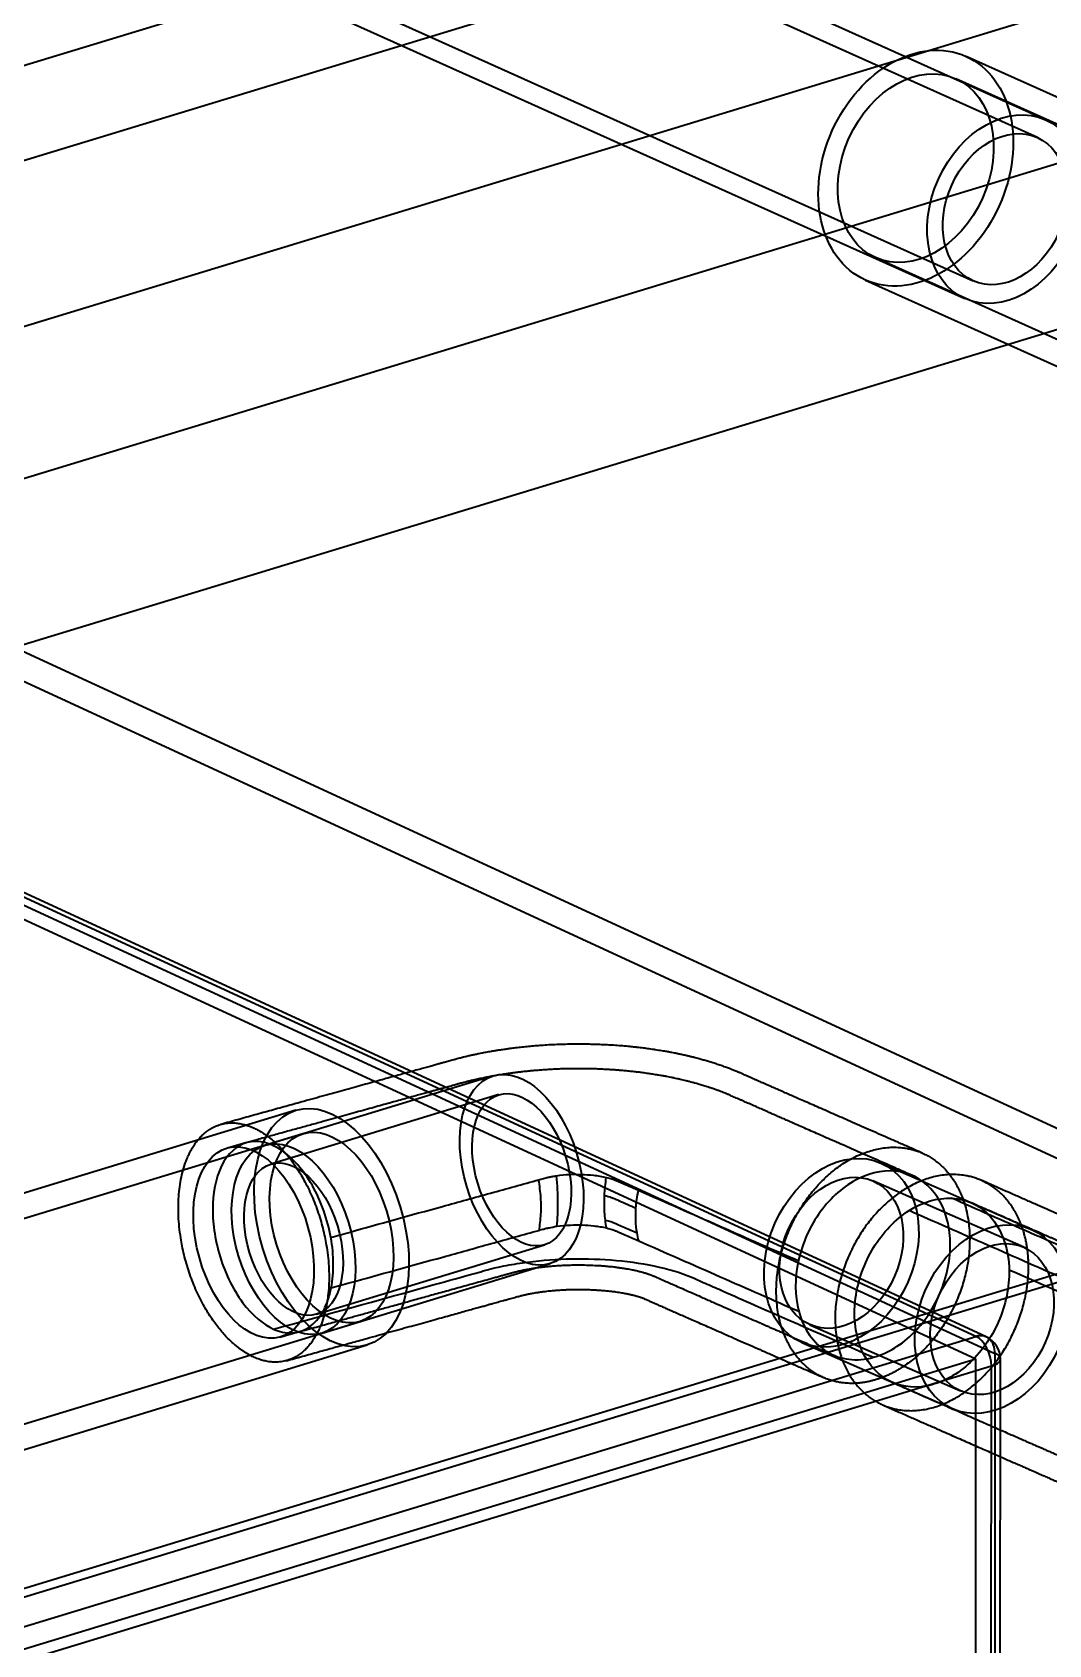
# Model space of a CAD drawing. Header units: millimetres. Extents: x 13 to 1054, y -1204 to 736.
# Drawn here: x 592.9 to 696.6, y 220.3 to 384.7 of the extents above; entities that cross this region are included whole.
import ezdxf

# ---------------------------------------------------------------- set-up
doc = ezdxf.new("R2010")
doc.units = ezdxf.units.MM
doc.layers.add('1', color=7, linetype='Continuous', true_color=0xffffff)

msp = doc.modelspace()

# ---------------------------------------------------------------- linework, layer by layer
at = {"layer": '1', "color": 5, "linetype": 'Continuous', "lineweight": 35}
for p, q in [((511.46, 330.17), (1054.34, 495.51)), ((1054.32, 463.06), (511.43, 297.72)), ((489.36, 340.36), (838.36, 446.65)), ((838.34, 414.2), (489.34, 307.91))]:
    msp.add_line(p, q, dxfattribs=at)
at = {"layer": '1', "color": 7, "linetype": 'Continuous', "lineweight": 35}
for p, q in [((472.86, 345), (817.98, 450.11)), ((485.48, 339.18), (830.61, 444.29)), ((689.14, 251.73), (529.74, 325.25)), ((690.19, 251.69), (530.79, 325.21)), ((689.14, 249.42), (528.16, 323.67)), ((531.68, 323.53), (691.08, 250.01)), ((421.58, 170.25), (689.14, 251.73)), ((691.08, 250.01), (690.91, 18.24)), ((689.14, 249.42), (421.58, 167.93)), ((690.72, 248.69), (423.15, 167.2)), ((688.97, 17.65), (689.14, 249.42)), ((690.55, 16.93), (690.72, 248.69)), ((691.47, 17.65), (691.64, 249.41))]:
    msp.add_line(p, q, dxfattribs=at)
at = {"layer": '1', "color": 27, "linetype": 'Continuous', "lineweight": 35}
for p, q in [((696.22, 375.77), (550.64, 441.21)), ((695.4, 373.95), (549.82, 439.39)), ((543.26, 424.8), (688.84, 359.36)), ((542.44, 422.97), (688.02, 357.53)), ((709.01, 372.84), (688.13, 382.23)), ((709.27, 369.99), (687.1, 379.95)), ((678.9, 361.71), (701.07, 351.74)), ((677.88, 359.43), (698.76, 350.04)), ((639.9, 278.3), (616.63, 271.21)), ((640.48, 276.39), (617.22, 269.3)), ((619.78, 274.79), (589.37, 265.52)), ((620.51, 272.4), (589.2, 262.86)), ((614.78, 271.49), (612.81, 270.94)), ((694.82, 262.65), (679.45, 269.41)), ((694.01, 260.82), (678.64, 267.58)), ((621.88, 253.99), (645.14, 261.08)), ((622.46, 252.08), (645.73, 259.17)), ((556.54, 232), (626.34, 253.26)), ((618.15, 251.67), (620.13, 252.22)), ((672.2, 252.93), (687.57, 246.18)), ((557.27, 229.61), (627.07, 250.87)), ((671.4, 251.1), (686.77, 244.35))]:
    msp.add_line(p, q, dxfattribs=at)
at = {"layer": '1', "color": 151, "linetype": 'Continuous', "lineweight": 35}
for p, q in [((571.61, 330.98), (716.81, 264.01)), ((570.76, 328.33), (713.99, 262.26)), ((716.81, 264.01), (415.89, 172.36)), ((713.99, 262.26), (416.18, 171.56))]:
    msp.add_line(p, q, dxfattribs=at)
at = {"layer": '1', "color": 7, "linetype": 'Continuous', "lineweight": 35}
msp.add_arc((689.14, 249.42), 2.5, 359.9584, 65.239, dxfattribs=at)
at = {"layer": '1', "color": 27, "linetype": 'Continuous', "lineweight": 35}
for centre, major_axis, ratio in [((683, 370.83), (-5.13, -11.4), 0.74681), ((683, 370.83), (-4.1, -9.12), 0.74681), ((692.12, 366.65), (4.1, 9.12), 0.74681), ((692.12, 366.65), (-3.28, -7.3), 0.74681), ((642.81, 268.73), (-2.91, 9.57), 0.585428), ((642.81, 268.73), (2.33, -7.65), 0.585428), ((623.42, 262.83), (-3.64, 11.96), 0.585428), ((623.42, 262.83), (-2.91, 9.57), 0.585428), ((615.48, 261.31), (2.67, -9.64), 0.574606), ((619.55, 261.65), (-2.91, 9.57), 0.585428), ((619.55, 261.65), (2.33, -7.65), 0.585428), ((675.42, 260.26), (4.03, 9.15), 0.740955), ((675.42, 260.26), (-3.22, -7.32), 0.740955), ((690.79, 253.5), (4.03, 9.15), 0.740955), ((690.79, 253.5), (-3.22, -7.32), 0.740955)]:
    msp.add_ellipse(centre, major_axis=major_axis, ratio=ratio, dxfattribs=at)
msp.add_ellipse((710.3, 358.56), major_axis=(12.16, 8.02), ratio=0.288989, start_param=2.314647, end_param=5.45624, dxfattribs=at)
at = {"layer": '1', "color": 7, "linetype": 'Continuous', "lineweight": 35}
for major_axis, ratio, start_param, end_param in [((-1.05, -2.27), 0.718822, 2.140417, 3.711214), ((-0.73, 2.39), 0.585427, 4.231622, 5.802418), ((-2.5, 0), 0.374927, 2.254272, 3.825068)]:
    msp.add_ellipse((689.14, 249.42), major_axis=major_axis, ratio=ratio, start_param=start_param, end_param=end_param, dxfattribs=at)
at = {"layer": '1', "color": 27, "linetype": 'Continuous', "lineweight": 35}
for points, knots in [([(679.61, 244.76), (680.02, 244.58), (680.82, 244.23), (682.01, 243.71), (683.16, 243.2), (684.28, 242.71), (685.28, 242.27), (686.17, 241.88), (686.95, 241.53), (687.7, 241.2), (688.43, 240.88), (689.14, 240.57), (689.85, 240.26), (690.55, 239.95), (691.2, 239.66), (691.82, 239.39), (692.39, 239.14), (692.93, 238.9), (693.42, 238.69), (693.88, 238.49), (694.29, 238.3), (694.67, 238.14), (695.01, 237.99), (695.3, 237.86), (695.55, 237.75), (695.77, 237.65), (695.99, 237.56), (696.21, 237.46), (696.44, 237.36), (696.69, 237.25), (696.94, 237.14), (697.2, 237.03), (697.47, 236.91), (697.7, 236.81), (697.89, 236.72), (698.04, 236.66), (698.2, 236.59), (698.37, 236.52), (698.55, 236.44), (698.74, 236.37), (698.92, 236.29), (699.1, 236.23), (699.25, 236.17), (699.38, 236.12), (699.5, 236.08), (699.64, 236.03), (699.81, 235.97), (700.02, 235.9), (700.23, 235.84), (700.41, 235.78), (700.57, 235.74), (700.71, 235.7), (700.86, 235.66), (701.03, 235.61), (701.22, 235.56), (701.41, 235.52), (701.59, 235.47), (701.74, 235.44), (701.87, 235.41), (702.03, 235.38), (702.21, 235.34), (702.44, 235.3), (702.69, 235.26), (702.94, 235.22), (703.15, 235.19), (703.32, 235.17), (703.46, 235.15), (703.62, 235.13), (703.79, 235.11), (704.03, 235.09), (704.28, 235.07), (704.54, 235.05), (704.76, 235.04), (704.97, 235.03), (705.19, 235.03), (705.45, 235.02), (705.72, 235.02), (705.97, 235.02), (706.18, 235.03), (706.37, 235.04), (706.57, 235.05), (706.79, 235.06), (707.04, 235.08), (707.3, 235.1), (707.55, 235.13), (707.77, 235.15), (707.96, 235.18), (708.15, 235.2), (708.35, 235.23), (708.58, 235.27), (708.84, 235.32), (709.12, 235.37), (709.37, 235.42), (709.59, 235.47), (709.79, 235.52), (709.99, 235.57), (710.2, 235.62), (710.42, 235.69), (710.67, 235.76), (710.93, 235.84), (711.16, 235.91), (711.37, 235.99), (711.56, 236.05), (711.74, 236.12), (711.94, 236.19), (712.16, 236.28), (712.39, 236.37), (712.63, 236.48), (712.84, 236.57), (713.07, 236.68), (713.33, 236.8), (713.66, 236.97), (714.01, 237.15), (714.34, 237.33), (714.63, 237.51), (714.95, 237.7), (715.24, 237.89), (715.5, 238.06), (715.69, 238.19), (715.88, 238.32), (716.09, 238.48), (716.31, 238.64), (716.51, 238.8), (716.7, 238.95), (716.98, 239.18), (717.33, 239.48), (717.77, 239.88), (718.17, 240.27), (718.58, 240.69), (718.97, 241.12), (719.36, 241.57), (719.7, 242), (719.99, 242.39), (720.21, 242.69), (720.44, 243.01), (720.65, 243.32), (720.85, 243.64), (721.03, 243.93), (721.2, 244.22), (721.35, 244.47), (721.46, 244.67), (721.54, 244.81), (721.62, 244.97), (721.71, 245.13), (721.79, 245.28), (721.85, 245.4), (721.9, 245.5), (721.95, 245.61), (722.02, 245.75), (722.09, 245.9), (722.16, 246.05), (722.22, 246.18), (722.29, 246.34), (722.38, 246.53), (722.48, 246.76), (722.57, 246.99), (722.66, 247.2), (722.75, 247.42), (722.83, 247.64), (722.91, 247.86), (722.99, 248.07), (723.06, 248.28), (723.14, 248.5), (723.21, 248.71), (723.26, 248.89), (723.33, 249.09), (723.4, 249.33), (723.48, 249.59), (723.55, 249.86), (723.62, 250.13), (723.69, 250.4), (723.76, 250.66), (723.81, 250.89), (723.87, 251.15), (723.94, 251.46), (724.01, 251.82), (724.08, 252.21), (724.16, 252.64), (724.23, 253.1), (724.3, 253.58), (724.36, 254.06), (724.41, 254.51), (724.45, 254.94), (724.48, 255.29), (724.5, 255.58), (724.52, 255.82), (724.53, 256.07), (724.54, 256.32), (724.55, 256.59), (724.56, 256.85), (724.56, 257.11), (724.56, 257.36), (724.56, 257.63), (724.56, 257.9), (724.56, 258.14), (724.56, 258.34), (724.56, 258.5), (724.55, 258.67), (724.55, 258.87), (724.55, 259.09), (724.54, 259.31), (724.54, 259.51), (724.53, 259.7), (724.53, 259.91), (724.53, 260.12), (724.52, 260.33), (724.52, 260.51), (724.52, 260.69), (724.51, 260.91), (724.51, 261.19), (724.5, 261.52), (724.5, 261.9), (724.49, 262.33), (724.48, 262.81), (724.47, 263.35), (724.46, 263.95), (724.45, 264.63), (724.43, 265.38), (724.42, 266.2), (724.4, 267.07), (724.39, 268.01), (724.37, 268.98), (724.35, 269.98), (724.34, 271.02), (724.32, 272.11), (724.3, 273.24), (724.27, 274.53), (724.25, 275.98), (724.22, 277.61), (724.19, 279.28), (724.16, 281), (724.13, 282.76), (724.1, 284.54), (724.08, 285.73), (724.07, 286.33)], [0, 0, 0, 0, 0.01899, 0.037495, 0.055452, 0.072802, 0.0895, 0.102135, 0.114326, 0.126058, 0.137319, 0.148099, 0.159552, 0.170387, 0.180597, 0.190176, 0.199121, 0.207432, 0.215112, 0.222162, 0.228694, 0.234574, 0.239801, 0.244376, 0.248297, 0.251522, 0.254706, 0.258183, 0.261952, 0.265634, 0.269558, 0.273727, 0.277989, 0.281889, 0.283908, 0.285853, 0.287927, 0.29011, 0.292411, 0.294362, 0.296661, 0.298718, 0.300341, 0.301663, 0.302981, 0.304416, 0.306253, 0.308639, 0.311151, 0.313123, 0.314648, 0.316127, 0.317654, 0.319385, 0.321524, 0.323715, 0.325569, 0.327102, 0.328516, 0.329868, 0.331897, 0.334394, 0.33709, 0.339794, 0.34214, 0.343656, 0.345127, 0.34662, 0.348414, 0.350681, 0.353858, 0.356418, 0.358618, 0.360668, 0.362987, 0.365723, 0.368743, 0.371371, 0.373413, 0.375338, 0.377315, 0.37955, 0.382135, 0.385072, 0.387701, 0.389911, 0.391924, 0.393859, 0.395815, 0.398137, 0.401103, 0.404067, 0.406801, 0.40905, 0.411165, 0.413296, 0.415354, 0.417734, 0.42055, 0.423386, 0.426034, 0.42822, 0.430207, 0.432208, 0.434312, 0.436663, 0.439436, 0.442189, 0.444633, 0.446777, 0.449948, 0.453649, 0.458183, 0.462129, 0.465267, 0.468862, 0.47359, 0.47618, 0.478398, 0.480669, 0.483424, 0.486455, 0.489302, 0.491471, 0.493775, 0.500525, 0.505805, 0.512366, 0.518094, 0.524067, 0.530342, 0.53679, 0.541115, 0.545408, 0.548532, 0.55315, 0.557245, 0.56032, 0.563603, 0.567825, 0.569285, 0.570904, 0.572775, 0.574855, 0.576636, 0.577968, 0.578975, 0.580194, 0.581784, 0.583673, 0.585418, 0.586947, 0.588268, 0.590589, 0.59345, 0.59607, 0.598313, 0.600689, 0.603276, 0.60574, 0.607862, 0.610181, 0.612753, 0.615058, 0.616886, 0.618685, 0.621528, 0.624536, 0.627231, 0.63, 0.633159, 0.635964, 0.638169, 0.640594, 0.644199, 0.647906, 0.651864, 0.656346, 0.661219, 0.666069, 0.671157, 0.675707, 0.679855, 0.683837, 0.686236, 0.688655, 0.691102, 0.693582, 0.696111, 0.699025, 0.701296, 0.703819, 0.70655, 0.709369, 0.711818, 0.71375, 0.715256, 0.716704, 0.718818, 0.721154, 0.723331, 0.725346, 0.727199, 0.72889, 0.731565, 0.733688, 0.735256, 0.737045, 0.739354, 0.742207, 0.745608, 0.74956, 0.753981, 0.758938, 0.764431, 0.770462, 0.777575, 0.785309, 0.793661, 0.802627, 0.8122, 0.822371, 0.832499, 0.843136, 0.854267, 0.865873, 0.877934, 0.893935, 0.910569, 0.927758, 0.945411, 0.963423, 0.981667, 1, 1, 1, 1]), ([(719.5, 286.07), (719.6, 280.25), (719.72, 273.44), (719.87, 264.99), (719.9, 263.3), (719.94, 260.82), (719.96, 260), (719.91, 258.48), (719.84, 257.77), (719.31, 254.43), (718.35, 252.42), (716.25, 250.54), (715.43, 250.1), (713.61, 249.74), (712.59, 249.8), (710.99, 250.37), (710.44, 250.63), (709.36, 251.1), (707.75, 251.81), (706.15, 252.52), (700.8, 254.87), (696.49, 256.76), (692.53, 258.5)], [0, 0, 0, 0, 0.25, 0.25, 0.3125, 0.3125, 0.34375, 0.34375, 0.375, 0.375, 0.5, 0.5, 0.5625, 0.5625, 0.625, 0.625, 0.65625, 0.65625, 0.6875, 0.75, 0.75, 1, 1, 1, 1]), ([(699.07, 285.89), (699.08, 285.29), (699.1, 284.11), (699.13, 282.35), (699.16, 280.61), (699.19, 278.9), (699.22, 277.23), (699.25, 275.65), (699.28, 274.15), (699.3, 272.74), (699.33, 271.4), (699.35, 270.12), (699.37, 268.93), (699.39, 267.83), (699.41, 266.82), (699.42, 265.88), (699.44, 265), (699.45, 264.19), (699.46, 263.48), (699.48, 262.87), (699.48, 262.34), (699.49, 261.86), (699.5, 261.44), (699.51, 261.06), (699.51, 260.72), (699.52, 260.37), (699.53, 259.97), (699.53, 259.52), (699.54, 259.07), (699.55, 258.62), (699.56, 258.29), (699.56, 258.09), (699.56, 258), (699.56, 257.88), (699.57, 257.73), (699.57, 257.58), (699.56, 257.44), (699.56, 257.31), (699.55, 257.18), (699.54, 257.06), (699.53, 256.95), (699.52, 256.86), (699.5, 256.78), (699.49, 256.71), (699.48, 256.63), (699.47, 256.57), (699.46, 256.53), (699.45, 256.49), (699.45, 256.46), (699.44, 256.45), (699.45, 256.48), (699.48, 256.56), (699.53, 256.67), (699.59, 256.79), (699.66, 256.91), (699.72, 257.02), (699.8, 257.14), (699.92, 257.31), (700.06, 257.5), (700.25, 257.72), (700.47, 257.95), (700.74, 258.2), (701.03, 258.44), (701.31, 258.65), (701.55, 258.81), (701.74, 258.93), (701.95, 259.05), (702.18, 259.17), (702.39, 259.27), (702.63, 259.38), (702.89, 259.49), (703.19, 259.6), (703.48, 259.69), (703.76, 259.77), (704.03, 259.84), (704.33, 259.9), (704.65, 259.95), (704.95, 259.98), (705.24, 260), (705.53, 260.02), (705.81, 260.02), (706.09, 260), (706.33, 259.99), (706.53, 259.96), (706.71, 259.94), (706.86, 259.92), (707, 259.89), (707.13, 259.86), (707.24, 259.83), (707.35, 259.81), (707.43, 259.78), (707.51, 259.76), (707.62, 259.73), (707.74, 259.69), (707.85, 259.65), (707.93, 259.61), (708, 259.59), (708.01, 259.58), (708, 259.59), (707.97, 259.6), (707.89, 259.64), (707.75, 259.7), (707.53, 259.8), (707.28, 259.91), (707.03, 260.01), (706.8, 260.12), (706.58, 260.21), (706.38, 260.3), (706.17, 260.39), (705.97, 260.48), (705.75, 260.58), (705.52, 260.68), (705.24, 260.8), (704.92, 260.94), (704.55, 261.11), (704.15, 261.28), (703.72, 261.47), (703.27, 261.67), (702.79, 261.88), (702.27, 262.11), (701.71, 262.35), (701.1, 262.62), (700.43, 262.92), (699.69, 263.24), (698.92, 263.58), (698.1, 263.94), (697.24, 264.32), (696.35, 264.71), (695.38, 265.14), (694.33, 265.6), (693.22, 266.09), (692.07, 266.59), (690.88, 267.11), (690.08, 267.47), (689.68, 267.65)], [0, 0, 0, 0, 0.023633, 0.047161, 0.0704, 0.093188, 0.115387, 0.13688, 0.156409, 0.175151, 0.19305, 0.210057, 0.226134, 0.240475, 0.253936, 0.266502, 0.278162, 0.28891, 0.298742, 0.306437, 0.313457, 0.319802, 0.325472, 0.330471, 0.334809, 0.338938, 0.344791, 0.350726, 0.356735, 0.362798, 0.368651, 0.369795, 0.370884, 0.372209, 0.3749, 0.377632, 0.380427, 0.3833, 0.385825, 0.388748, 0.391125, 0.393121, 0.39528, 0.397893, 0.40041, 0.403036, 0.405439, 0.407922, 0.410481, 0.415832, 0.421543, 0.427655, 0.433861, 0.438636, 0.443017, 0.447595, 0.452317, 0.456375, 0.461882, 0.469552, 0.476729, 0.484225, 0.491042, 0.499418, 0.503012, 0.506632, 0.511191, 0.515633, 0.519511, 0.52348, 0.528612, 0.53399, 0.539331, 0.543846, 0.548201, 0.553418, 0.559116, 0.564262, 0.568956, 0.573832, 0.578909, 0.583753, 0.588569, 0.591836, 0.595288, 0.598916, 0.60193, 0.604498, 0.607615, 0.61052, 0.612259, 0.614282, 0.616697, 0.619368, 0.62167, 0.623928, 0.625596, 0.626349, 0.627165, 0.628136, 0.629223, 0.633954, 0.63891, 0.644054, 0.649011, 0.653696, 0.658108, 0.662249, 0.666121, 0.670599, 0.674701, 0.679307, 0.684756, 0.691365, 0.698894, 0.707341, 0.715659, 0.724709, 0.734495, 0.74502, 0.756289, 0.768303, 0.782254, 0.79708, 0.812768, 0.829304, 0.84667, 0.864842, 0.883791, 0.905491, 0.928034, 0.951353, 0.975372, 1, 1, 1, 1]), ([(680.62, 247.05), (680.9, 246.93), (681.54, 246.65), (682.53, 246.21), (683.59, 245.74), (684.62, 245.29), (685.61, 244.86), (686.55, 244.44), (687.46, 244.04), (688.33, 243.66), (689.16, 243.29), (689.96, 242.94), (690.72, 242.61), (691.43, 242.29), (692.1, 242), (692.73, 241.72), (693.32, 241.47), (693.85, 241.23), (694.35, 241.01), (694.8, 240.81), (695.2, 240.64), (695.56, 240.48), (695.86, 240.35), (696.1, 240.24), (696.3, 240.16), (696.48, 240.07), (696.68, 239.99), (696.94, 239.87), (697.27, 239.73), (697.69, 239.54), (698.06, 239.38), (698.36, 239.25), (698.58, 239.15), (698.78, 239.06), (698.95, 238.99), (699.09, 238.93), (699.21, 238.88), (699.33, 238.83), (699.48, 238.76), (699.68, 238.68), (699.89, 238.6), (700.1, 238.52), (700.31, 238.44), (700.54, 238.36), (700.79, 238.28), (701.08, 238.19), (701.37, 238.11), (701.64, 238.04), (701.88, 237.97), (702.11, 237.92), (702.35, 237.87), (702.61, 237.81), (702.98, 237.74), (703.45, 237.67), (703.99, 237.6), (704.49, 237.56), (705, 237.53), (705.55, 237.52), (706.12, 237.53), (706.67, 237.55), (707.24, 237.6), (707.87, 237.68), (708.55, 237.8), (709.23, 237.95), (709.93, 238.14), (710.66, 238.38), (711.25, 238.6), (711.68, 238.79), (711.98, 238.92), (712.26, 239.06), (712.52, 239.19), (712.73, 239.3), (712.9, 239.39), (713.06, 239.49), (713.23, 239.58), (713.45, 239.71), (713.72, 239.88), (714.01, 240.07), (714.28, 240.25), (714.52, 240.42), (714.75, 240.59), (714.97, 240.77), (715.19, 240.95), (715.42, 241.13), (715.63, 241.32), (715.83, 241.49), (715.99, 241.64), (716.15, 241.79), (716.3, 241.94), (716.47, 242.11), (716.62, 242.26), (716.77, 242.42), (716.92, 242.59), (717.1, 242.78), (717.28, 243), (717.46, 243.2), (717.62, 243.4), (717.78, 243.61), (717.97, 243.86), (718.18, 244.15), (718.41, 244.47), (718.62, 244.8), (718.84, 245.14), (719.04, 245.48), (719.21, 245.76), (719.32, 245.97), (719.4, 246.11), (719.46, 246.23), (719.53, 246.35), (719.59, 246.48), (719.67, 246.64), (719.76, 246.81), (719.83, 246.96), (719.88, 247.08), (719.93, 247.18), (719.97, 247.27), (720.02, 247.37), (720.11, 247.57), (720.24, 247.87), (720.4, 248.28), (720.55, 248.66), (720.68, 249.04), (720.81, 249.42), (720.91, 249.75), (721, 250.03), (721.06, 250.25), (721.13, 250.49), (721.2, 250.75), (721.27, 251.01), (721.33, 251.26), (721.38, 251.49), (721.43, 251.69), (721.47, 251.88), (721.51, 252.06), (721.55, 252.25), (721.58, 252.45), (721.63, 252.67), (721.67, 252.91), (721.72, 253.2), (721.77, 253.52), (721.81, 253.84), (721.88, 254.35), (721.96, 255.05), (722.01, 255.81), (722.04, 256.42), (722.06, 256.87), (722.06, 257.32), (722.06, 257.71), (722.06, 258.03), (722.06, 258.29), (722.06, 258.52), (722.05, 258.76), (722.05, 259.03), (722.04, 259.32), (722.04, 259.61), (722.03, 259.89), (722.03, 260.19), (722.02, 260.53), (722.01, 260.92), (722, 261.37), (722, 261.87), (721.99, 262.43), (721.98, 263.04), (721.96, 263.71), (721.95, 264.43), (721.94, 265.2), (721.92, 266.04), (721.91, 266.94), (721.89, 267.9), (721.87, 268.91), (721.85, 269.96), (721.83, 271.06), (721.81, 272.2), (721.79, 273.39), (721.77, 274.7), (721.75, 276.14), (721.72, 277.71), (721.69, 279.33), (721.66, 280.98), (721.63, 282.53), (721.62, 283.52), (721.61, 283.94)], [0, 0, 0, 0, 0.013813, 0.031999, 0.049706, 0.066888, 0.083501, 0.099229, 0.114346, 0.128825, 0.142647, 0.156056, 0.168748, 0.180713, 0.191942, 0.202428, 0.212167, 0.22116, 0.229392, 0.236884, 0.243637, 0.249651, 0.254927, 0.258554, 0.261724, 0.264715, 0.267931, 0.271376, 0.277629, 0.284521, 0.292057, 0.295838, 0.299518, 0.302708, 0.305397, 0.307627, 0.309035, 0.310526, 0.31265, 0.315275, 0.318057, 0.320535, 0.323128, 0.325781, 0.328694, 0.332208, 0.335921, 0.338987, 0.341616, 0.344362, 0.347195, 0.350016, 0.353237, 0.360097, 0.366058, 0.371757, 0.377366, 0.38359, 0.390611, 0.396798, 0.402406, 0.41036, 0.418355, 0.425901, 0.434343, 0.443066, 0.451904, 0.455765, 0.45931, 0.462898, 0.466596, 0.468909, 0.471133, 0.473247, 0.475347, 0.477837, 0.482004, 0.486081, 0.489705, 0.492951, 0.496224, 0.499448, 0.502544, 0.506061, 0.50947, 0.512219, 0.514958, 0.51708, 0.519628, 0.522386, 0.525036, 0.527248, 0.529833, 0.532754, 0.53619, 0.539516, 0.542084, 0.544988, 0.548512, 0.552817, 0.557092, 0.562057, 0.566101, 0.571102, 0.575327, 0.577351, 0.579161, 0.580749, 0.582158, 0.583689, 0.585865, 0.58819, 0.58999, 0.591475, 0.592746, 0.593854, 0.594868, 0.596261, 0.601316, 0.606146, 0.61104, 0.615343, 0.61982, 0.624567, 0.62694, 0.629522, 0.632343, 0.635437, 0.638572, 0.641327, 0.644073, 0.646346, 0.64845, 0.650422, 0.652572, 0.65483, 0.657212, 0.659888, 0.663099, 0.666841, 0.670573, 0.67391, 0.683665, 0.693464, 0.698416, 0.703337, 0.708133, 0.712717, 0.715932, 0.718684, 0.721049, 0.723351, 0.72659, 0.729767, 0.73288, 0.735929, 0.739044, 0.742724, 0.747022, 0.751943, 0.75749, 0.763666, 0.770345, 0.777633, 0.785525, 0.794018, 0.803278, 0.813151, 0.823631, 0.834708, 0.846369, 0.858375, 0.870912, 0.883956, 0.897482, 0.914168, 0.931431, 0.949198, 0.967382, 0.985885, 1, 1, 1, 1]), ([(683.67, 270.42), (683.3, 270.59), (682.58, 270.91), (681.5, 271.38), (680.45, 271.84), (679.43, 272.29), (678.44, 272.72), (677.49, 273.14), (676.57, 273.55), (675.67, 273.94), (674.81, 274.32), (673.97, 274.69), (673.17, 275.04), (672.42, 275.37), (671.72, 275.68), (671.07, 275.96), (670.48, 276.22), (669.93, 276.46), (669.43, 276.68), (668.97, 276.89), (668.56, 277.07), (668.18, 277.24), (667.84, 277.38), (667.55, 277.51), (667.28, 277.63), (667.03, 277.74), (666.77, 277.85), (666.5, 277.97), (666.22, 278.1), (665.96, 278.21), (665.75, 278.31), (665.57, 278.38), (665.41, 278.45), (665.27, 278.52), (665.15, 278.57), (665.06, 278.61), (664.96, 278.65), (664.86, 278.69), (664.73, 278.75), (664.56, 278.82), (664.38, 278.89), (664.22, 278.95), (664.07, 279.01), (663.9, 279.08), (663.7, 279.15), (663.48, 279.23), (663.18, 279.34), (662.79, 279.47), (662.33, 279.62), (661.87, 279.76), (661.51, 279.87), (661.23, 279.94), (661.02, 280), (660.78, 280.07), (660.51, 280.14), (660.2, 280.21), (659.88, 280.29), (659.52, 280.38), (659.14, 280.46), (658.76, 280.54), (658.43, 280.61), (658.16, 280.66), (657.94, 280.7), (657.77, 280.73), (657.58, 280.77), (657.36, 280.81), (657.09, 280.85), (656.79, 280.9), (656.47, 280.95), (656.15, 281), (655.84, 281.04), (655.58, 281.08), (655.34, 281.11), (655.07, 281.14), (654.74, 281.18), (654.39, 281.22), (654.03, 281.26), (653.55, 281.31), (652.93, 281.36), (652.23, 281.41), (651.57, 281.45), (650.93, 281.48), (650.25, 281.5), (649.54, 281.52), (648.8, 281.53), (648.04, 281.53), (647.31, 281.51), (646.55, 281.49), (645.79, 281.46), (645.03, 281.41), (644.33, 281.36), (643.66, 281.3), (643.11, 281.25), (642.67, 281.2), (642.35, 281.16), (642.05, 281.13), (641.83, 281.1), (641.66, 281.08), (641.52, 281.06), (641.33, 281.03), (641.11, 281), (640.8, 280.96), (640.45, 280.9), (640.08, 280.85), (639.74, 280.79), (639.44, 280.74), (639.18, 280.69), (638.94, 280.64), (638.7, 280.6), (638.43, 280.54), (638.09, 280.47), (637.71, 280.39), (637.31, 280.3), (636.93, 280.21), (636.6, 280.12), (636.35, 280.06), (636.15, 280.01), (635.99, 279.96), (635.82, 279.92), (635.62, 279.86), (635.39, 279.8), (635.15, 279.73), (634.89, 279.66), (634.59, 279.58), (634.23, 279.48), (633.81, 279.36), (633.33, 279.22), (632.78, 279.07), (632.18, 278.91), (631.51, 278.72), (630.78, 278.52), (630, 278.3), (629.19, 278.08), (628.36, 277.85), (627.52, 277.62), (626.64, 277.37), (625.71, 277.11), (624.75, 276.85), (623.76, 276.57), (622.73, 276.29), (621.67, 275.99), (620.41, 275.65), (618.95, 275.24), (617.29, 274.78), (615.59, 274.31), (613.87, 273.83), (612.72, 273.51), (612.14, 273.35)], [0, 0, 0, 0, 0.01959, 0.038758, 0.057448, 0.075613, 0.093208, 0.110199, 0.126552, 0.142243, 0.157946, 0.172876, 0.187017, 0.200356, 0.212885, 0.224595, 0.235009, 0.244681, 0.253612, 0.261805, 0.269261, 0.275978, 0.281956, 0.287196, 0.29189, 0.296164, 0.300678, 0.305443, 0.310459, 0.31573, 0.318657, 0.321663, 0.324569, 0.327122, 0.328641, 0.330103, 0.331449, 0.332776, 0.334545, 0.33709, 0.339712, 0.341806, 0.343571, 0.345791, 0.348545, 0.351588, 0.354371, 0.360443, 0.366699, 0.372293, 0.377842, 0.380368, 0.382917, 0.385807, 0.389218, 0.393131, 0.397204, 0.401235, 0.406397, 0.41095, 0.414909, 0.418304, 0.420584, 0.422526, 0.424489, 0.427083, 0.430375, 0.433964, 0.437679, 0.441519, 0.445232, 0.448208, 0.450443, 0.453605, 0.457372, 0.46145, 0.465537, 0.469635, 0.477721, 0.486255, 0.492898, 0.499933, 0.507358, 0.515171, 0.523377, 0.531814, 0.539877, 0.547522, 0.55655, 0.564938, 0.572691, 0.579986, 0.587353, 0.591072, 0.594821, 0.598282, 0.601032, 0.602396, 0.603952, 0.606032, 0.608641, 0.611785, 0.6164, 0.620745, 0.624672, 0.628176, 0.631252, 0.633983, 0.636481, 0.63975, 0.643706, 0.648392, 0.653322, 0.658473, 0.66234, 0.665517, 0.667939, 0.66981, 0.671604, 0.674705, 0.677755, 0.680949, 0.684381, 0.688554, 0.693555, 0.699391, 0.706069, 0.713595, 0.721973, 0.731203, 0.741281, 0.7522, 0.763953, 0.774952, 0.786579, 0.79882, 0.811662, 0.825087, 0.838817, 0.853062, 0.867792, 0.882972, 0.905357, 0.928436, 0.952042, 0.975974, 1, 1, 1, 1]), ([(682.66, 268.14), (682.4, 268.25), (681.79, 268.52), (680.83, 268.94), (679.81, 269.39), (678.81, 269.83), (677.85, 270.25), (676.92, 270.66), (676.02, 271.06), (675.15, 271.44), (674.3, 271.81), (673.49, 272.17), (672.71, 272.51), (671.98, 272.83), (671.3, 273.13), (670.66, 273.41), (670.08, 273.67), (669.55, 273.9), (669.07, 274.11), (668.62, 274.31), (668.22, 274.49), (667.85, 274.65), (667.53, 274.79), (667.24, 274.92), (666.99, 275.03), (666.74, 275.14), (666.49, 275.25), (666.22, 275.37), (665.92, 275.5), (665.63, 275.62), (665.36, 275.75), (665.09, 275.86), (664.83, 275.97), (664.58, 276.09), (664.34, 276.19), (664.1, 276.3), (663.89, 276.39), (663.7, 276.46), (663.55, 276.53), (663.38, 276.59), (663.19, 276.67), (662.94, 276.77), (662.64, 276.88), (662.32, 276.99), (662.02, 277.09), (661.74, 277.18), (661.5, 277.26), (661.27, 277.33), (661.05, 277.4), (660.8, 277.47), (660.51, 277.55), (660.21, 277.63), (659.89, 277.71), (659.59, 277.79), (659.28, 277.86), (658.98, 277.94), (658.67, 278), (658.36, 278.07), (658.05, 278.14), (657.76, 278.19), (657.53, 278.24), (657.37, 278.27), (657.24, 278.29), (657.09, 278.32), (656.91, 278.35), (656.7, 278.38), (656.46, 278.42), (656.2, 278.46), (655.95, 278.5), (655.6, 278.55), (655.17, 278.61), (654.66, 278.68), (654.15, 278.73), (653.73, 278.78), (653.38, 278.81), (653.14, 278.83), (652.94, 278.85), (652.79, 278.86), (652.66, 278.87), (652.51, 278.88), (652.29, 278.9), (651.99, 278.92), (651.62, 278.94), (651.19, 278.96), (650.7, 278.99), (650.06, 279.01), (649.31, 279.03), (648.5, 279.03), (647.76, 279.02), (647.09, 279.01), (646.49, 278.99), (645.92, 278.96), (645.47, 278.93), (645.12, 278.91), (644.85, 278.89), (644.58, 278.87), (644.33, 278.85), (644.1, 278.83), (643.93, 278.82), (643.79, 278.8), (643.63, 278.79), (643.43, 278.77), (643.18, 278.74), (642.88, 278.71), (642.55, 278.67), (642.21, 278.63), (641.87, 278.58), (641.53, 278.54), (641.18, 278.49), (640.84, 278.43), (640.53, 278.39), (640.25, 278.34), (639.9, 278.28), (639.47, 278.2), (638.96, 278.1), (638.41, 277.98), (637.92, 277.87), (637.51, 277.77), (637.2, 277.7), (636.94, 277.63), (636.71, 277.57), (636.46, 277.5), (636.2, 277.43), (635.9, 277.34), (635.61, 277.26), (635.34, 277.19), (635.08, 277.12), (634.82, 277.04), (634.52, 276.96), (634.17, 276.86), (633.78, 276.76), (633.33, 276.63), (632.85, 276.5), (632.31, 276.35), (631.73, 276.19), (631.1, 276.01), (630.43, 275.83), (629.71, 275.63), (628.95, 275.42), (628.14, 275.19), (627.29, 274.96), (626.41, 274.71), (625.49, 274.46), (624.53, 274.19), (623.54, 273.92), (622.45, 273.61), (621.25, 273.28), (619.94, 272.92), (618.6, 272.55), (617.23, 272.17), (615.95, 271.82), (615.14, 271.59), (614.78, 271.49)], [0, 0, 0, 0, 0.014658, 0.03423, 0.053314, 0.071861, 0.089827, 0.107175, 0.123873, 0.139894, 0.155926, 0.171169, 0.185604, 0.199218, 0.212001, 0.223945, 0.234559, 0.244404, 0.253482, 0.261795, 0.269345, 0.276132, 0.282156, 0.287417, 0.292108, 0.296436, 0.301137, 0.306221, 0.311689, 0.317542, 0.322272, 0.32723, 0.332257, 0.336797, 0.340804, 0.344792, 0.349038, 0.350851, 0.353171, 0.355786, 0.358019, 0.36176, 0.366326, 0.371045, 0.37508, 0.378732, 0.382247, 0.385097, 0.38805, 0.391393, 0.395267, 0.39952, 0.403454, 0.407683, 0.411602, 0.415323, 0.419535, 0.423293, 0.427438, 0.431253, 0.43418, 0.435889, 0.437315, 0.439137, 0.441382, 0.444048, 0.447071, 0.450281, 0.453396, 0.456415, 0.462926, 0.468964, 0.474877, 0.480898, 0.484096, 0.487049, 0.489385, 0.491104, 0.492329, 0.493789, 0.496539, 0.500038, 0.504283, 0.509266, 0.514982, 0.521401, 0.531393, 0.54067, 0.549253, 0.556814, 0.563765, 0.570119, 0.576195, 0.579347, 0.582477, 0.585586, 0.588668, 0.59134, 0.593383, 0.594722, 0.596473, 0.598814, 0.601749, 0.605285, 0.609347, 0.613585, 0.617543, 0.621219, 0.625972, 0.630131, 0.633703, 0.637145, 0.64067, 0.64652, 0.6529, 0.659774, 0.667083, 0.671643, 0.675691, 0.679161, 0.682241, 0.685011, 0.689271, 0.693454, 0.697661, 0.70189, 0.705231, 0.708944, 0.71329, 0.718273, 0.724018, 0.730435, 0.737526, 0.745291, 0.753731, 0.76284, 0.772614, 0.783025, 0.794089, 0.805796, 0.818136, 0.831094, 0.844406, 0.858278, 0.872686, 0.887601, 0.905971, 0.924945, 0.944446, 0.964383, 0.984649, 1, 1, 1, 1]), ([(623.35, 261.84), (623.03, 263.61), (622.37, 265.52), (620.56, 268.71), (619.43, 269.95), (617.83, 271.05), (617.33, 271.29), (616.28, 271.6), (615.73, 271.65), (614.14, 271.43), (613.14, 270.72), (611.76, 268.41), (611.39, 266.85), (611.29, 264.5), (611.31, 263.72), (611.52, 262.01), (611.7, 261.1), (612.47, 258.38), (613.33, 256.57), (615.36, 253.84), (616.5, 252.93), (617.52, 252.48)], [0, 0, 0, 0, 0.125, 0.125, 0.25, 0.25, 0.3125, 0.3125, 0.375, 0.375, 0.5, 0.5, 0.625, 0.625, 0.6875, 0.6875, 0.75, 0.75, 0.875, 0.875, 1, 1, 1, 1]), ([(644.54, 267.71), (644.82, 267.79), (645.32, 267.92), (645.42, 267.95), (645.45, 267.95), (645.52, 267.96), (645.56, 267.97), (645.69, 268), (645.83, 268.03), (646.05, 268.07), (646.23, 268.1), (646.38, 268.12)], [0, 0, 0, 0, 0.25, 0.25, 0.375, 0.375, 0.5, 0.5, 0.75, 0.75, 1, 1, 1, 1]), ([(646.38, 268.12), (646.83, 268.19), (647.29, 268.23), (648.18, 268.27), (648.59, 268.26), (649.32, 268.24), (649.71, 268.22), (650.57, 268.12), (651.02, 268.05), (651.44, 267.95)], [0, 0, 0, 0, 0.25, 0.25, 0.5, 0.5, 0.75, 0.75, 1, 1, 1, 1]), ([(646.41, 262.96), (646.49, 263.75), (646.52, 264.59), (646.51, 266.24), (646.47, 267.16), (646.38, 268.12)], [0, 0, 0, 0, 0.5, 0.5, 1, 1, 1, 1]), ([(678.7, 249.61), (679.44, 249.81), (680.16, 250.13), (681.56, 250.99), (682.23, 251.53), (684.07, 253.41), (685.09, 255.03), (686.36, 258.48), (686.63, 260.32), (686.34, 263.71), (685.78, 265.23), (684.01, 267.51), (682.79, 268.26), (680.07, 268.76), (678.57, 268.52), (675.7, 267.09), (674.35, 265.91), (672.22, 263), (671.43, 261.25), (671.04, 259.46)], [0, 0, 0, 0, 0.0625, 0.0625, 0.125, 0.125, 0.25, 0.25, 0.375, 0.375, 0.5, 0.5, 0.625, 0.625, 0.75, 0.75, 0.875, 0.875, 1, 1, 1, 1]), ([(625.32, 262.38), (628.27, 263.2), (631.46, 264.09), (636.36, 265.44), (638.01, 265.9), (640.47, 266.58), (641.29, 266.81), (642.93, 267.26), (643.75, 267.49), (644.54, 267.71)], [0, 0, 0, 0, 0.5, 0.5, 0.75, 0.75, 0.875, 0.875, 1, 1, 1, 1]), ([(644.58, 262.55), (644.63, 262.81), (644.67, 263.09), (644.74, 263.63), (644.76, 263.92), (644.79, 264.47), (644.8, 264.74), (644.79, 265.31), (644.78, 265.59), (644.75, 266.17), (644.72, 266.48), (644.64, 267.08), (644.6, 267.4), (644.54, 267.71)], [0, 0, 0, 0, 0.166667, 0.166667, 0.333333, 0.333333, 0.5, 0.5, 0.666667, 0.666667, 0.833333, 0.833333, 1, 1, 1, 1]), ([(651.44, 267.95), (651.65, 267.9), (651.86, 267.83), (652.16, 267.74), (652.27, 267.7), (652.36, 267.67), (652.42, 267.64), (652.5, 267.61), (652.53, 267.6), (652.63, 267.55), (652.74, 267.51), (653.05, 267.37), (653.26, 267.28), (653.89, 267), (654.31, 266.82), (654.73, 266.63)], [0, 0, 0, 0, 0.25, 0.25, 0.5, 0.5, 0.53125, 0.53125, 0.5625, 0.5625, 0.625, 0.625, 0.75, 0.75, 1, 1, 1, 1]), ([(654.73, 266.63), (656.12, 266.02), (657.5, 265.41), (660.26, 264.2), (661.65, 263.59), (665.77, 261.77), (668.48, 260.58), (671.04, 259.46)], [0, 0, 0, 0, 0.25, 0.25, 0.5, 0.5, 1, 1, 1, 1]), ([(651.35, 263.59), (651.32, 263.86), (651.29, 264.15), (651.26, 264.69), (651.25, 264.97), (651.25, 265.53), (651.25, 265.82), (651.26, 266.11)], [0, 0, 0, 0, 0.333333, 0.333333, 0.666667, 0.666667, 1, 1, 1, 1]), ([(651.26, 266.11), (651.5, 266.05), (651.8, 265.95), (651.95, 265.9), (651.99, 265.89), (652.02, 265.88), (652.03, 265.88), (652.04, 265.87), (652.05, 265.87), (652.05, 265.87), (652.12, 265.85), (652.18, 265.82), (652.22, 265.81), (652.26, 265.79), (652.28, 265.78), (652.33, 265.76), (652.36, 265.75), (652.43, 265.71), (652.52, 265.68), (652.65, 265.62), (652.72, 265.59), (653.34, 265.31), (653.91, 265.06), (654.47, 264.82)], [0, 0, 0, 0, 0.333333, 0.333333, 0.416667, 0.416667, 0.458333, 0.458333, 0.5, 0.5, 0.520833, 0.520833, 0.541667, 0.541667, 0.5625, 0.5625, 0.583333, 0.583333, 0.625, 0.625, 0.666667, 0.666667, 1, 1, 1, 1]), ([(702.97, 258.65), (701.57, 259.26), (700.2, 259.87), (697.43, 261.09), (696.05, 261.69), (691.92, 263.51), (689.21, 264.7), (686.66, 265.82)], [0, 0, 0, 0, 0.25, 0.25, 0.5, 0.5, 1, 1, 1, 1]), ([(686.66, 265.82), (688.31, 265.75), (689.78, 264.99), (691.89, 262.36), (692.49, 260.54), (692.53, 258.5)], [0, 0, 0, 0, 0.5, 0.5, 1, 1, 1, 1]), ([(705.94, 257.51), (705.97, 257.51), (706.02, 257.5), (706.1, 257.5), (706.16, 257.49), (706.21, 257.48), (706.25, 257.48), (706.32, 257.47), (706.39, 257.46), (706.46, 257.45), (706.52, 257.43), (706.59, 257.42), (706.65, 257.41), (706.71, 257.39), (706.75, 257.38), (706.8, 257.36), (706.85, 257.35), (706.91, 257.33), (706.98, 257.3), (707.01, 257.29), (707.05, 257.27), (707.08, 257.26), (707.08, 257.26), (707.06, 257.27), (706.99, 257.3), (706.9, 257.34), (706.76, 257.4), (706.56, 257.49), (706.31, 257.6), (705.85, 257.8), (705.18, 258.1), (704.32, 258.48), (703.48, 258.84), (702.65, 259.21), (701.84, 259.56), (701.03, 259.92), (700.18, 260.3), (699.29, 260.69), (698.37, 261.09), (697.67, 261.4), (697.18, 261.61), (696.9, 261.74), (696.62, 261.86), (696.35, 261.98), (696.07, 262.1), (695.8, 262.22), (695.49, 262.36), (695.16, 262.5), (694.78, 262.67), (694.37, 262.85), (693.92, 263.05), (693.43, 263.26), (692.91, 263.49), (692.33, 263.75), (691.69, 264.03), (690.99, 264.34), (690.25, 264.66), (689.47, 265), (688.94, 265.24), (688.67, 265.36)], [0, 0, 0, 0, 0.004819, 0.009116, 0.012883, 0.016118, 0.019106, 0.021972, 0.028233, 0.033674, 0.039038, 0.045611, 0.052585, 0.059015, 0.062984, 0.066434, 0.06949, 0.073067, 0.077789, 0.083606, 0.088127, 0.091219, 0.09381, 0.095815, 0.100037, 0.104832, 0.109813, 0.122251, 0.134088, 0.146169, 0.19038, 0.231318, 0.273842, 0.313187, 0.353571, 0.393364, 0.432336, 0.479065, 0.524386, 0.567829, 0.582017, 0.595981, 0.609721, 0.623236, 0.636526, 0.649693, 0.664271, 0.680759, 0.699144, 0.719411, 0.741539, 0.765507, 0.791286, 0.818841, 0.851156, 0.885511, 0.92183, 0.960027, 1, 1, 1, 1]), ([(646.41, 262.96), (646.86, 263.03), (647.33, 263.07), (648.22, 263.11), (648.63, 263.11), (649.36, 263.08), (649.75, 263.06), (650.6, 262.96), (651.05, 262.89), (651.47, 262.79)], [0, 0, 0, 0, 0.25, 0.25, 0.5, 0.5, 0.75, 0.75, 1, 1, 1, 1]), ([(651.35, 263.59), (651.55, 263.54), (651.76, 263.49), (652.04, 263.39), (652.15, 263.36), (652.19, 263.34), (652.28, 263.31), (652.36, 263.27), (652.39, 263.26), (652.49, 263.22), (652.6, 263.17), (652.9, 263.04), (653.11, 262.94), (653.75, 262.67), (654.17, 262.48), (654.58, 262.3)], [0, 0, 0, 0, 0.25, 0.25, 0.5, 0.5, 0.53125, 0.53125, 0.5625, 0.5625, 0.625, 0.625, 0.75, 0.75, 1, 1, 1, 1]), ([(692.53, 258.5), (692.54, 257.63), (692.46, 256.75), (692.09, 254.97), (691.81, 254.09), (690.7, 251.56), (689.6, 250.01), (687.02, 247.71), (685.55, 246.95), (682.63, 246.42), (681.21, 246.65), (678.85, 248.05), (677.91, 249.22), (676.8, 252.13), (676.62, 253.86), (677.1, 257.42), (677.74, 259.23), (679.65, 262.34), (680.91, 263.66), (682.32, 264.56)], [0, 0, 0, 0, 0.0625, 0.0625, 0.125, 0.125, 0.25, 0.25, 0.375, 0.375, 0.5, 0.5, 0.625, 0.625, 0.75, 0.75, 0.875, 0.875, 1, 1, 1, 1]), ([(698.63, 257.38), (697.23, 258), (695.86, 258.6), (693.09, 259.82), (691.71, 260.43), (687.58, 262.24), (684.87, 263.43), (682.32, 264.56)], [0, 0, 0, 0, 0.25, 0.25, 0.5, 0.5, 1, 1, 1, 1]), ([(623.38, 256.68), (623.54, 257.48), (623.61, 258.32), (623.6, 259.98), (623.52, 260.89), (623.35, 261.84)], [0, 0, 0, 0, 0.5, 0.5, 1, 1, 1, 1]), ([(625.35, 257.22), (628.31, 258.04), (631.5, 258.93), (636.39, 260.28), (638.04, 260.74), (640.51, 261.42), (641.33, 261.65), (642.96, 262.1), (643.79, 262.33), (644.58, 262.55)], [0, 0, 0, 0, 0.5, 0.5, 0.75, 0.75, 0.875, 0.875, 1, 1, 1, 1]), ([(644.58, 262.55), (644.75, 262.6), (644.95, 262.65), (645.13, 262.7), (645.17, 262.72), (645.28, 262.74), (645.37, 262.77), (645.47, 262.79), (645.46, 262.78), (645.48, 262.79), (645.5, 262.79), (645.55, 262.81), (645.6, 262.81), (645.83, 262.86), (646.11, 262.92), (646.41, 262.96)], [0, 0, 0, 0, 0.125, 0.125, 0.1875, 0.1875, 0.25, 0.25, 0.3125, 0.3125, 0.375, 0.375, 0.5, 0.5, 1, 1, 1, 1]), ([(651.47, 262.79), (651.69, 262.73), (651.89, 262.67), (652.2, 262.58), (652.31, 262.54), (652.39, 262.5), (652.46, 262.48), (652.54, 262.45), (652.57, 262.44), (652.67, 262.39), (652.78, 262.35), (653.08, 262.21), (653.29, 262.12), (653.92, 261.84), (654.34, 261.66), (654.76, 261.47)], [0, 0, 0, 0, 0.25, 0.25, 0.5, 0.5, 0.53125, 0.53125, 0.5625, 0.5625, 0.625, 0.625, 0.75, 0.75, 1, 1, 1, 1]), ([(654.76, 261.47), (656.16, 260.86), (657.53, 260.25), (660.3, 259.04), (661.68, 258.43), (665.81, 256.61), (668.52, 255.42), (671.07, 254.3)], [0, 0, 0, 0, 0.25, 0.25, 0.5, 0.5, 1, 1, 1, 1]), ([(617.52, 252.48), (622.43, 253.84), (628.18, 255.43), (635.31, 257.41), (636.73, 257.8), (638.82, 258.38), (639.5, 258.58), (640.9, 258.91), (641.62, 259.04), (645.25, 259.63), (648.31, 259.76), (652.85, 259.47), (654.35, 259.3), (657.19, 258.76), (658.54, 258.4), (660.27, 257.73), (660.79, 257.48), (661.87, 257.01), (663.48, 256.3), (665.09, 255.59), (670.43, 253.24), (674.75, 251.35), (678.7, 249.61)], [0, 0, 0, 0, 0.25, 0.25, 0.3125, 0.3125, 0.34375, 0.34375, 0.375, 0.375, 0.5, 0.5, 0.5625, 0.5625, 0.625, 0.625, 0.65625, 0.65625, 0.6875, 0.75, 0.75, 1, 1, 1, 1]), ([(620.13, 252.22), (620.33, 252.27), (620.83, 252.41), (621.62, 252.63), (622.48, 252.87), (623.29, 253.09), (624.04, 253.3), (624.73, 253.49), (625.35, 253.67), (625.92, 253.82), (626.5, 253.98), (627.09, 254.15), (627.73, 254.33), (628.38, 254.5), (629.03, 254.68), (629.96, 254.94), (631.17, 255.28), (632.67, 255.7), (634.19, 256.12), (635.48, 256.47), (636.54, 256.77), (637.36, 256.99), (638.2, 257.23), (639.05, 257.46), (639.77, 257.66), (640.34, 257.82), (640.74, 257.93), (641.11, 258.03), (641.4, 258.11), (641.62, 258.18), (641.79, 258.22), (641.96, 258.27), (642.13, 258.31), (642.32, 258.36), (642.53, 258.41), (642.76, 258.46), (643, 258.51), (643.25, 258.56), (643.49, 258.6), (643.71, 258.64), (643.9, 258.67), (644.09, 258.7), (644.32, 258.73), (644.58, 258.77), (644.89, 258.81), (645.22, 258.85), (645.64, 258.89), (646.13, 258.93), (646.72, 258.97), (647.32, 259), (648.02, 259.02), (648.8, 259.03), (649.65, 259.01), (650.34, 258.98), (650.89, 258.95), (651.3, 258.92), (651.68, 258.88), (652.01, 258.85), (652.29, 258.82), (652.5, 258.79), (652.65, 258.77), (652.77, 258.75), (652.92, 258.73), (653.11, 258.7), (653.37, 258.66), (653.66, 258.62), (653.94, 258.56), (654.16, 258.52), (654.36, 258.48), (654.53, 258.44), (654.69, 258.4), (654.84, 258.36), (654.98, 258.33), (655.12, 258.29), (655.26, 258.25), (655.39, 258.21), (655.52, 258.17), (655.64, 258.14), (655.76, 258.1), (655.87, 258.05), (655.95, 258.02), (656.01, 258), (656.05, 257.99), (656.08, 257.98), (656.11, 257.96), (656.16, 257.94), (656.24, 257.91), (656.35, 257.86), (656.49, 257.8), (656.78, 257.67), (657.22, 257.48), (657.77, 257.23), (658.37, 256.97), (659.03, 256.68), (659.76, 256.36), (660.52, 256.03), (661.38, 255.64), (662.34, 255.22), (663.37, 254.77), (664.36, 254.33), (665.32, 253.91), (666.24, 253.51), (666.91, 253.21), (667.37, 253.01), (667.64, 252.89), (667.94, 252.76), (668.26, 252.62), (668.62, 252.46), (669.01, 252.29), (669.43, 252.11), (669.88, 251.91), (670.39, 251.68), (670.97, 251.43), (671.63, 251.14), (672.32, 250.84), (673.05, 250.51), (673.82, 250.18), (674.34, 249.95), (674.61, 249.83)], [0, 0, 0, 0, 0.010011, 0.025322, 0.039834, 0.05348, 0.066205, 0.077759, 0.08834, 0.097917, 0.106463, 0.117279, 0.128036, 0.138895, 0.149852, 0.160901, 0.185875, 0.211211, 0.236842, 0.262772, 0.276336, 0.290207, 0.30437, 0.318806, 0.333345, 0.34076, 0.347592, 0.353828, 0.359467, 0.362702, 0.365564, 0.368477, 0.371684, 0.375336, 0.379263, 0.3834, 0.387566, 0.391753, 0.395903, 0.39947, 0.402303, 0.405059, 0.408364, 0.412296, 0.416846, 0.421708, 0.426679, 0.434343, 0.442262, 0.450444, 0.458882, 0.470173, 0.481433, 0.492698, 0.498349, 0.504011, 0.509503, 0.5143, 0.518362, 0.521684, 0.523498, 0.525069, 0.527276, 0.530335, 0.534249, 0.539576, 0.544337, 0.548527, 0.55174, 0.554945, 0.55817, 0.561376, 0.564417, 0.567346, 0.570359, 0.574021, 0.577148, 0.579747, 0.583778, 0.587822, 0.590709, 0.592885, 0.594561, 0.596006, 0.597416, 0.599066, 0.601182, 0.603955, 0.607198, 0.610792, 0.623854, 0.636148, 0.647646, 0.662822, 0.678617, 0.695042, 0.712045, 0.734865, 0.757067, 0.778632, 0.799404, 0.819214, 0.838048, 0.843429, 0.849064, 0.855426, 0.862511, 0.870317, 0.878678, 0.887721, 0.897438, 0.907818, 0.921026, 0.935137, 0.950124, 0.965956, 0.982595, 1, 1, 1, 1]), ([(617.52, 252.48), (618.11, 252.22), (618.73, 252.08), (619.97, 252.12), (620.58, 252.31), (621.68, 253.06), (622.17, 253.61), (622.74, 254.64), (622.91, 255.02), (623.12, 255.62), (623.18, 255.82), (623.26, 256.14), (623.3, 256.3), (623.34, 256.46), (623.36, 256.57), (623.37, 256.61), (623.38, 256.68)], [0, 0, 0, 0, 0.25, 0.25, 0.5, 0.5, 0.75, 0.75, 0.875, 0.875, 0.9375, 0.9375, 0.96875, 0.984375, 0.984375, 1, 1, 1, 1]), ([(618.82, 249.26), (619.37, 249.41), (620.45, 249.71), (622.07, 250.16), (623.66, 250.6), (625.21, 251.03), (626.62, 251.42), (627.88, 251.77), (628.99, 252.08), (630.05, 252.38), (631.08, 252.66), (632.07, 252.93), (633.03, 253.2), (633.96, 253.46), (634.83, 253.7), (635.64, 253.92), (636.39, 254.13), (637.06, 254.32), (637.67, 254.49), (638.22, 254.64), (638.71, 254.77), (639.14, 254.89), (639.51, 255), (639.83, 255.09), (640.11, 255.16), (640.38, 255.24), (640.67, 255.32), (640.96, 255.4), (641.27, 255.48), (641.57, 255.57), (641.84, 255.64), (642.11, 255.72), (642.36, 255.79), (642.59, 255.85), (642.78, 255.9), (642.96, 255.94), (643.21, 256), (643.52, 256.07), (643.92, 256.14), (644.33, 256.21), (644.71, 256.27), (645.06, 256.31), (645.39, 256.35), (645.76, 256.39), (646.19, 256.43), (646.71, 256.47), (647.24, 256.5), (647.78, 256.52), (648.3, 256.53), (648.83, 256.53), (649.35, 256.52), (649.84, 256.5), (650.29, 256.48), (650.7, 256.45), (651.11, 256.42), (651.54, 256.38), (651.98, 256.34), (652.37, 256.29), (652.7, 256.24), (652.99, 256.19), (653.25, 256.15), (653.46, 256.11), (653.62, 256.08), (653.75, 256.05), (653.88, 256.02), (654.03, 255.99), (654.16, 255.96), (654.27, 255.93), (654.36, 255.91), (654.45, 255.88), (654.55, 255.85), (654.63, 255.83), (654.7, 255.81), (654.76, 255.79), (654.82, 255.77), (654.9, 255.74), (654.98, 255.72), (655.04, 255.7), (655.09, 255.68), (655.12, 255.67), (655.13, 255.66), (655.14, 255.66), (655.17, 255.65), (655.2, 255.63), (655.26, 255.61), (655.34, 255.57), (655.46, 255.52), (655.6, 255.46), (655.77, 255.38), (655.96, 255.3), (656.19, 255.2), (656.46, 255.08), (656.79, 254.93), (657.18, 254.76), (657.61, 254.57), (658.09, 254.36), (658.61, 254.13), (659.17, 253.89), (659.76, 253.63), (660.38, 253.35), (661.04, 253.06), (661.75, 252.75), (662.51, 252.42), (663.34, 252.06), (664.22, 251.67), (665.15, 251.26), (666.12, 250.83), (667.13, 250.39), (668.17, 249.93), (669.21, 249.47), (670.27, 249), (671.36, 248.53), (672.48, 248.04), (673.23, 247.71), (673.61, 247.54)], [0, 0, 0, 0, 0.027028, 0.053899, 0.080366, 0.106218, 0.131279, 0.150315, 0.168709, 0.186409, 0.20337, 0.219556, 0.235844, 0.251199, 0.265597, 0.279024, 0.291466, 0.302916, 0.3128, 0.321794, 0.329899, 0.337114, 0.343443, 0.348429, 0.352838, 0.357369, 0.362108, 0.367052, 0.372199, 0.377539, 0.381859, 0.386281, 0.390812, 0.394898, 0.398506, 0.402309, 0.406635, 0.413028, 0.419743, 0.426778, 0.432257, 0.437456, 0.442051, 0.446619, 0.453009, 0.459972, 0.46775, 0.474124, 0.480969, 0.488185, 0.495068, 0.501497, 0.507469, 0.512979, 0.518037, 0.5245, 0.530802, 0.537307, 0.54204, 0.546531, 0.551127, 0.555691, 0.55775, 0.560113, 0.562848, 0.565956, 0.569097, 0.571534, 0.573496, 0.575768, 0.578435, 0.581094, 0.583059, 0.584483, 0.586451, 0.589161, 0.592732, 0.595573, 0.598017, 0.599815, 0.602009, 0.60456, 0.606549, 0.607683, 0.609207, 0.610981, 0.613959, 0.617207, 0.620727, 0.624705, 0.629484, 0.63506, 0.642248, 0.650427, 0.659592, 0.669742, 0.680873, 0.692986, 0.705308, 0.718509, 0.732597, 0.747582, 0.76346, 0.781268, 0.800055, 0.8198, 0.840476, 0.86205, 0.88448, 0.906369, 0.928926, 0.952096, 0.975812, 1, 1, 1, 1]), ([(671.07, 254.3), (671.56, 252.47), (672.57, 251.03), (675.31, 249.34), (676.99, 249.13), (678.7, 249.61)], [0, 0, 0, 0, 0.5, 0.5, 1, 1, 1, 1])]:
    msp.add_open_spline(points, degree=3, knots=knots, dxfattribs=at)
for points in [[(615.57, 249.59), (618.28, 248.39), (621.88, 248.88), (623.2, 253.79), (623.14, 262.07), (621.74, 268.17), (618.12, 271.83), (612.68, 274.22), (609.09, 273.74), (607.77, 268.83), (607.83, 260.54), (609.23, 254.44), (612.85, 250.78), (615.57, 249.59)], [(678.72, 247.26), (682.21, 248.23), (686.82, 251.58), (688.53, 257.57), (688.47, 265.86), (686.69, 270.88), (682.04, 271.67), (675.07, 269.74), (670.45, 266.38), (668.75, 260.39), (668.81, 252.11), (670.59, 247.08), (675.24, 246.3), (678.72, 247.26)], [(694.5, 259.08), (694.57, 254.95), (692.93, 248.95), (688.33, 245.53), (681.36, 243.5), (676.7, 244.21), (674.86, 249.19), (674.71, 257.46), (676.36, 263.45), (680.95, 266.87), (687.92, 268.91), (692.59, 268.19), (694.43, 263.21), (694.5, 259.08)]]:
    msp.add_rational_spline(points, [1.01661171379, 1.01661171379, 0.958470715535, 1.01661171379, 1.01661171379, 0.958470715535, 1.01661171379, 1.01661171379, 0.958470715535, 1.01661171379, 1.01661171379, 0.958470715535, 1.01661171379, 1.01661171379], degree=4, knots=[0, 0, 0, 0, 0, 0.25, 0.25, 0.25, 0.5, 0.5, 0.5, 0.75, 0.75, 0.75, 1, 1, 1, 1, 1], dxfattribs=at)
for points in [[(651.26, 266.11), (651.29, 266.69), (651.35, 267.31), (651.44, 267.95)], [(654.47, 264.82), (654.5, 265.4), (654.59, 266.01), (654.73, 266.63)], [(654.58, 262.3), (654.44, 263.13), (654.41, 263.95), (654.47, 264.82)], [(682.32, 264.56), (683.72, 265.45), (685.23, 265.89), (686.66, 265.82)], [(651.47, 262.79), (651.42, 263.05), (651.38, 263.32), (651.35, 263.59)], [(623.35, 261.84), (623.99, 262.01), (624.65, 262.2), (625.32, 262.38)], [(654.76, 261.47), (654.69, 261.74), (654.63, 262.02), (654.58, 262.3)], [(671.04, 259.46), (670.64, 257.67), (670.66, 255.87), (671.07, 254.3)], [(623.38, 256.68), (624.03, 256.85), (624.68, 257.04), (625.35, 257.22)]]:
    msp.add_open_spline(points, degree=3, dxfattribs=at)

doc.saveas('drawing.dxf')
